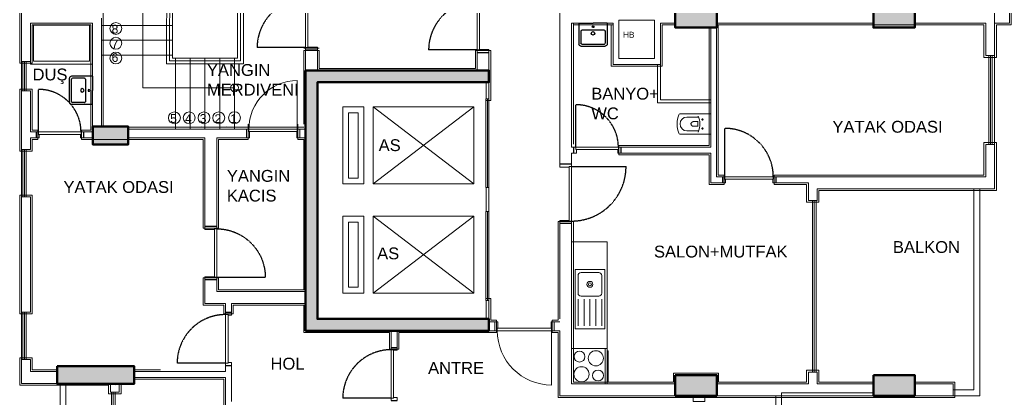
# Model space of a CAD drawing. Header units: millimetres. Extents: x 38129 to 72024, y -56282 to 16512.
# Drawn here: x 51181 to 52857, y -54876 to -54237 of the extents above; entities that cross this region are included whole.
import ezdxf

# ---------------------------------------------------------------- set-up
doc = ezdxf.new("R2010")
doc.units = ezdxf.units.MM
doc.linetypes.add('CENTER2', pattern=[1.125, 0.75, -0.125, 0.125, -0.125])
doc.linetypes.add('HIDDEN', pattern=[0.375, 0.25, -0.125])
for name, color, linetype, lineweight in [('COLUMN4', 3, 'Continuous', 50), ('DUVAR', 255, 'Continuous', 30), ('MİMARİ', 4, 'Continuous', 9), ('TARAMA', 252, 'Continuous', 0)]:
    doc.layers.add(name, color=color, linetype=linetype, lineweight=lineweight)
doc.layers.add('HIDDEN', color=1, linetype='HIDDEN')
doc.layers.add('tefriş', color=42, linetype='Continuous')
doc.styles.get("Standard").update_dxf_attribs({"font": 'arial.ttf'})

# ---------------------------------------------------------------- blocks, each defined once
blk = doc.blocks.new('*U9')
for p, q in [((4, 0), (0, 0)), ((86, 0), (90, 0))]:
    blk.add_line(p, q)
blk.add_lwpolyline([(4, 0), (86, 0), (86, -4), (4, -4)], close=True)
for points in [[(0, -10), (5, -10), (5, -4)], [(90, -10), (85, -10), (85, -4)]]:
    blk.add_lwpolyline(points)
at = {"layer": 'DUVAR'}
for p, q in [((0, 0), (0, -10)), ((90, 0), (90, -10))]:
    blk.add_line(p, q, dxfattribs=at)
at = {"layer": 'HIDDEN'}
blk.add_line((4, 0), (4, 82), dxfattribs=at)
blk.add_arc((4, 0), 82, 360, 90, dxfattribs=at)
blk = doc.blocks.new('*U11')
for p, q in [((4, 0), (0, 0)), ((76, 0), (80, 0))]:
    blk.add_line(p, q)
blk.add_lwpolyline([(4, 0), (76, 0), (76, -4), (4, -4)], close=True)
for points in [[(0, -10), (5, -10), (5, -4)], [(80, -10), (75, -10), (75, -4)]]:
    blk.add_lwpolyline(points)
at = {"layer": 'DUVAR'}
for p, q in [((0, 0), (0, -10)), ((80, 0), (80, -10))]:
    blk.add_line(p, q, dxfattribs=at)
at = {"layer": 'HIDDEN'}
blk.add_line((4, 0), (4, 72), dxfattribs=at)
blk.add_arc((4, 0), 72, 0, 90, dxfattribs=at)
blk = doc.blocks.new('*U12')
for p, q in [((4, 0), (0, 0)), ((86, 0), (90, 0))]:
    blk.add_line(p, q)
blk.add_lwpolyline([(4, 0), (86, 0), (86, -4), (4, -4)], close=True)
for points in [[(0, -20), (5, -20), (5, -4)], [(90, -20), (85, -20), (85, -4)]]:
    blk.add_lwpolyline(points)
at = {"layer": 'DUVAR'}
for p, q in [((0, 0), (0, -20)), ((90, 0), (90, -20))]:
    blk.add_line(p, q, dxfattribs=at)
at = {"layer": 'HIDDEN'}
blk.add_line((4, 0), (4, 82), dxfattribs=at)
blk.add_arc((4, 0), 82, 360, 90, dxfattribs=at)
blk = doc.blocks.new('*U15')
for p, q in [((4, 0), (0, 0)), ((86, 0), (90, 0))]:
    blk.add_line(p, q)
blk.add_lwpolyline([(4, 0), (86, 0), (86, -4), (4, -4)], close=True)
for points in [[(0, -20), (5, -20), (5, -4)], [(90, -20), (85, -20), (85, -4)]]:
    blk.add_lwpolyline(points)
at = {"layer": 'DUVAR'}
for p, q in [((0, 0), (0, -20)), ((90, 0), (90, -20))]:
    blk.add_line(p, q, dxfattribs=at)
at = {"layer": 'HIDDEN'}
blk.add_line((4, 0), (4, 82), dxfattribs=at)
blk.add_arc((4, 0), 82, 360, 90, dxfattribs=at)
blk = doc.blocks.new('A$C5F901649')
at = {"layer": 'tefriş'}
for p, q in [((0, 0), (0, 29.5)), ((3, 32.5), (37, 32.5)), ((3, 11.3), (3, 28.4)), ((4.1, 29.5), (35.9, 29.5)), ((37, 11.3), (37, 28.4)), ((40, 0), (40, 29.5)), ((35.9, 10.1), (4.1, 10.1)), ((0, 0), (20, 0)), ((40, 0), (20, 0))]:
    blk.add_line(p, q, dxfattribs=at)
for centre, radius, start, end in [((3, 29.5), 3, 90, 180), ((4.1, 28.4), 1.13, 90, 179.9238), ((35.9, 28.4), 1.13, 0.0762, 90), ((37, 29.5), 3, 0, 90), ((20, 14.5), 2.48, 90, 270), ((20, 14.5), 2.48, 270, 90), ((4.1, 11.3), 1.13, 179.9238, 270), ((20, 5.1), 1.31, 90, 270), ((20, 5.1), 1.31, 270, 90), ((35.9, 11.3), 1.13, 270, 0.0762)]:
    blk.add_arc(centre, radius, start, end, dxfattribs=at)
blk = doc.blocks.new('wertertw')
at = {"layer": 'TARAMA', "lineweight": -3}
h = blk.add_hatch(dxfattribs=at)
h.set_pattern_fill('ANSI33', color=256, scale=2.5, style=0)
h.set_pattern_definition([(45, (-86643.698, -32547.66), (-11.2253202, 11.2253202), []), (45, (-86632.472, -32547.66), (-11.2253202, 11.2253202), [7.9375, -3.96875])])
h.paths.add_polyline_path([(-616.2, 351.9), (-616.2, -88.1), (-306.2, -88.1), (-306.2, -68.1), (-596.2, -68.1), (-596.2, 331.9), (-306.2, 331.9), (-306.2, 351.9)])
h.paths.add_polyline_path([(38.8, -338.1), (78.8, -338.1), (78.8, -378.1), (38.8, -378.1)])
h.paths.add_polyline_path([(-471.2, -318.1), (-441.2, -318.1), (-441.2, -378.1), (-471.2, -378.1)])
h.paths.add_polyline_path([(-961.2, -318.1), (-931.2, -318.1), (-931.2, -378.1), (-961.2, -378.1)])
h.paths.add_polyline_path([(343.8, -163.1), (413.8, -163.1), (413.8, -198.1), (343.8, -198.1)])
h.paths.add_polyline_path([(8.8, -163.1), (78.8, -163.1), (78.8, -198.1), (8.8, -198.1)])
h.paths.add_polyline_path([(-1036.2, -148.1), (-906.2, -148.1), (-906.2, -178.1), (-1036.2, -178.1)])
h.paths.add_polyline_path([(-976.2, 256.9), (-916.2, 256.9), (-916.2, 226.9), (-976.2, 226.9)])
h.paths.add_polyline_path([(343.8, 459.4), (413.8, 459.4), (413.8, 424.4), (343.8, 424.4)])
h.paths.add_polyline_path([(8.8, 459.4), (78.8, 459.4), (78.8, 424.4), (8.8, 424.4)])
h.paths.add_polyline_path([(-616.2, 531.9), (-306.2, 531.9), (-306.2, 511.9), (-616.2, 511.9)])
h.paths.add_polyline_path([(-976.2, 656.9), (-916.2, 656.9), (-916.2, 626.9), (-976.2, 626.9)])
h.paths.add_polyline_path([(-616.2, 971.9), (-306.2, 971.9), (-306.2, 951.9), (-616.2, 951.9)])
h.paths.add_polyline_path([(343.8, 1081.9), (413.8, 1081.9), (413.8, 1046.9), (343.8, 1046.9)])
h.paths.add_polyline_path([(8.8, 1081.9), (78.8, 1081.9), (78.8, 1046.9), (8.8, 1046.9)])
h.paths.add_polyline_path([(-1036.2, 1061.9), (-906.2, 1061.9), (-906.2, 1031.9), (-1036.2, 1031.9)])
h.paths.add_polyline_path([(-931.2, 1286.9), (-901.2, 1286.9), (-901.2, 1226.9), (-931.2, 1226.9)])
h.paths.add_polyline_path([(68.8, 1332), (108.8, 1332), (108.8, 1292), (68.8, 1292)])
h.paths.add_polyline_path([(-511.2, 1332), (-481.2, 1332), (-481.2, 1252), (-511.2, 1252)])
at = {"layer": 'COLUMN4', "color": 3}
for points in [[(8.8, 459.4), (78.8, 459.4), (78.8, 424.4), (8.8, 424.4)], [(343.8, 459.4), (413.8, 459.4), (413.8, 424.4), (343.8, 424.4)], [(-616.2, 351.9), (-616.2, -88.1), (-306.2, -88.1), (-306.2, -68.1), (-596.2, -68.1), (-596.2, 331.9), (-306.2, 331.9), (-306.2, 351.9)], [(-976.2, 256.9), (-916.2, 256.9), (-916.2, 226.9), (-976.2, 226.9)], [(-1036.2, -148.1), (-906.2, -148.1), (-906.2, -178.1), (-1036.2, -178.1)], [(8.8, -163.1), (78.8, -163.1), (78.8, -198.1), (8.8, -198.1)], [(343.8, -163.1), (413.8, -163.1), (413.8, -198.1), (343.8, -198.1)]]:
    blk.add_lwpolyline(points, close=True, dxfattribs=at)
blk = doc.blocks.new('*U6')
for p, q in [((4, 0), (0, 0)), ((86, 0), (90, 0))]:
    blk.add_line(p, q)
blk.add_lwpolyline([(4, 0), (86, 0), (86, -4), (4, -4)], close=True)
for points in [[(0, -10), (5, -10), (5, -4)], [(90, -10), (85, -10), (85, -4)]]:
    blk.add_lwpolyline(points)
at = {"layer": 'DUVAR'}
for p, q in [((0, 0), (0, -10)), ((90, 0), (90, -10))]:
    blk.add_line(p, q, dxfattribs=at)
at = {"layer": 'HIDDEN'}
blk.add_line((4, 0), (4, 82), dxfattribs=at)
blk.add_arc((4, 0), 82, 360, 90, dxfattribs=at)
blk = doc.blocks.new('*U7')
for p, q in [((4, 0), (0, 0)), ((96, 0), (100, 0))]:
    blk.add_line(p, q)
blk.add_lwpolyline([(4, 0), (96, 0), (96, -4), (4, -4)], close=True)
for points in [[(0, -20), (5, -20), (5, -4)], [(100, -20), (95, -20), (95, -4)]]:
    blk.add_lwpolyline(points)
at = {"layer": 'DUVAR'}
for p, q in [((0, 0), (0, -20)), ((100, 0), (100, -20))]:
    blk.add_line(p, q, dxfattribs=at)
at = {"layer": 'HIDDEN'}
blk.add_line((4, 0), (4, 92), dxfattribs=at)
blk.add_arc((4, 0), 92, 360, 90, dxfattribs=at)
blk = doc.blocks.new('duravit-caro-asma-62')
for p, q in [((-458, 118), (-259, 118)), ((-387, 1), (-388, -3)), ((-386, 5), (-387, 1)), ((-385, 8), (-386, 5)), ((-384, 12), (-385, 8)), ((-382, 15), (-384, 12)), ((-380, 18), (-382, 15)), ((-378, 21), (-380, 18)), ((-376, 24), (-378, 21)), ((-374, 26), (-376, 24)), ((-371, 29), (-374, 26)), ((-368, 31), (-371, 29)), ((-365, 33), (-368, 31)), ((-362, 34), (-365, 33)), ((-359, 36), (-362, 34)), ((-355, 37), (-359, 36)), ((-351, 38), (-355, 37)), ((-347, 38), (-351, 38)), ((-343, 38), (-347, 38)), ((-344, 38), (-264, 38)), ((-271, 37), (-271, -42)), ((-458, -118), (-261, -118)), ((-388, -3), (-388, -7)), ((-388, -7), (-388, -7)), ((-388, -7), (-388, -11)), ((-388, -11), (-388, -15)), ((-388, -15), (-387, -11)), ((-387, -11), (-386, -14)), ((-386, -14), (-385, -10)), ((-385, -10), (-383, -13)), ((-383, -13), (-382, -17)), ((-382, -17), (-380, -20)), ((-380, -20), (-378, -23)), ((-378, -23), (-375, -26)), ((-375, -26), (-373, -29)), ((-373, -29), (-370, -31)), ((-370, -31), (-367, -33)), ((-367, -33), (-364, -35)), ((-364, -35), (-361, -37)), ((-361, -37), (-357, -38)), ((-357, -38), (-353, -39)), ((-353, -39), (-349, -40)), ((-349, -40), (-345, -41)), ((-345, -41), (-341, -41)), ((-264, -42), (-340, -42))]:
    blk.add_line(p, q)
at = {"color": 4, "linetype": 'CENTER2', "ltscale": 30}
for p, q in [((-209, 75), (-176, 75)), ((-193, 91), (-193, 57)), ((-209, -75), (-176, -75)), ((-193, -91), (-193, -57))]:
    blk.add_line(p, q, dxfattribs=at)
blk.add_lwpolyline([(-50, 165, 0.414214), (-55, 170), (-573, 170, 0.320013), (-592, 157, 0.178212), (-592, -157, 0.320013), (-573, -170), (-55, -170, 0.414214), (-50, -165)], format="xyb", close=True)
for centre in [(-193, 75), (-193, -75)]:
    blk.add_circle(centre, 10)
for centre, radius, start, end in [((-454, 0), 118, 91.839, 268.161), ((-598, -4), 360, 359.6639, 23.2064), ((-542, -4), 304, 334.6873, 359.5949)]:
    blk.add_arc(centre, radius, start, end)
blk = doc.blocks.new('OVEN_60-60')
for p, q in [((60, 0), (0, 0)), ((0, 0), (0, -60)), ((60, -60), (60, 0)), ((0, -56.7), (60, -56.7)), ((0, -60), (60, -60)), ((4, -60), (4, -62)), ((4, -62), (56, -62)), ((56, -62), (56, -60))]:
    blk.add_line(p, q)
for centre, radius in [((16.3, -16.7), 12.8), ((46.1, -13.3), 9.22), ((43.3, -41), 12.8), ((14.2, -44.6), 9.22)]:
    blk.add_circle(centre, radius)
blk = doc.blocks.new('SINK_100x50')
for p, q in [((95, -10), (50, -10)), ((95, -20), (50, -20)), ((95, -30), (50, -30)), ((95, -40), (50, -40))]:
    blk.add_line(p, q)
blk.add_lwpolyline([(100, -5), (100, -55), (0, -55), (0, -5)], close=True)
blk.add_lwpolyline([(5, -15), (5, -45, 0.414214), (10, -50), (40, -50, 0.414214), (45, -45), (45, -15, 0.414214), (40, -10), (10, -10, 0.414214)], format="xyb", close=True)
blk.add_lwpolyline([(95, -50), (50, -50)])
for radius in [5, 2.5]:
    blk.add_circle((25, -30), radius)

msp = doc.modelspace()

# ---------------------------------------------------------------- linework, layer by layer
at = {"layer": 'MİMARİ'}
for p, q in [((51321.5, -54417.2), (51321.5, -54050.9)), ((51388.7, -54351.6), (51388.7, -54111.5)), ((51180.5, -54154.3), (51180.5, -54310)), ((51183.5, -54157.3), (51183.5, -54307)), ((52093.5, -54179.8), (52093.5, -54480.9)), ((52856.6, -54219.2), (52856.6, -54245.2)), ((52253.5, -54237.2), (52193.5, -54237.2)), ((52193.5, -54302.2), (52193.5, -54237.2)), ((52253.5, -54302.2), (52253.5, -54237.2)), ((52853.6, -54242.2), (52853.6, -54222.2)), ((52853.6, -54222.2), (52853.6, -54242.2)), ((52853.6, -54222.2), (52853.6, -54242.2)), ((52853.6, -54242.2), (52853.6, -54222.2)), ((52853.6, -54222.2), (52853.6, -54242.2)), ((52853.6, -54242.2), (52853.6, -54222.2)), ((52853.6, -54242.2), (52853.6, -54222.2)), ((51198.5, -54242.2), (51303.5, -54242.2)), ((51198.5, -54309.8), (51198.5, -54242.2)), ((51198.5, -54242.2), (51303.5, -54242.2)), ((51201.5, -54310), (51201.5, -54245.2)), ((51201.5, -54245.2), (51300.5, -54245.2)), ((51300.5, -54245.2), (51300.5, -54423.3)), ((51318.5, -54246.3), (51438.5, -54246.3)), ((52113.5, -54262.2), (52113.5, -54242.2)), ((52113.5, -54242.2), (52113.5, -54262.2)), ((52183.5, -54242.2), (52113.5, -54242.2)), ((52113.5, -54242.2), (52113.5, -54322.2)), ((52113.5, -54248.9), (52113.5, -54452.2)), ((52116.5, -54242.2), (52116.5, -54447.1)), ((52180.5, -54245.2), (52116.5, -54245.2)), ((52180.5, -54312.2), (52180.5, -54245.2)), ((52180.5, -54245.2), (52183.5, -54245.2)), ((52183.5, -54312.2), (52183.5, -54242.2)), ((52288.7, -54242.2), (52263.5, -54242.2)), ((52263.5, -54312.2), (52263.5, -54242.2)), ((52288.7, -54245.2), (52266.5, -54245.2)), ((52266.5, -54315.2), (52266.5, -54245.2)), ((52346, -54313.8), (52346, -54249.7)), ((52349, -54249.7), (52349, -54314.8)), ((52349, -54249.7), (52349, -54452.2)), ((52349, -54249.7), (52349, -54342.2)), ((52358.5, -54242.2), (52358.5, -54310.8)), ((52810.6, -54245.2), (52358.5, -54245.2)), ((52623.7, -54242.2), (52358.7, -54242.2)), ((52530.5, -54245.2), (52361.5, -54245.2)), ((52361.5, -54245.2), (52361.5, -54313.8)), ((52603.6, -54242.2), (52363.5, -54242.2)), ((52533.5, -54242.2), (52363.5, -54242.2)), ((52533.5, -54242.2), (52363.5, -54242.2)), ((52693.6, -54242.2), (52813.6, -54242.2)), ((52693.6, -54242.2), (52813.6, -54242.2)), ((52810.6, -54300.2), (52810.6, -54245.2)), ((52813.6, -54297.2), (52813.6, -54242.2)), ((52828.6, -54297.2), (52828.6, -54242.2)), ((52828.6, -54242.2), (52853.6, -54242.2)), ((52828.6, -54242.2), (52853.6, -54242.2)), ((52856.6, -54245.2), (52831.6, -54245.2)), ((52831.6, -54245.2), (52831.6, -54300.2)), ((51318.5, -54271.3), (51438.5, -54271.3)), ((52263.5, -54272.2), (52263.5, -54272.2)), ((52263.5, -54272.2), (52263.5, -54272.2)), ((52263.5, -54272.2), (52263.5, -54272.2)), ((51660.7, -54284.7), (51686.7, -54284.7)), ((51660.7, -54288.7), (51686.7, -54288.7)), ((51660.7, -54288.7), (51660.7, -54413.3)), ((51686.7, -54288.7), (51686.7, -54319.2)), ((51950.7, -54319.2), (51950.7, -54288.7)), ((51950.7, -54288.7), (51976.7, -54288.7)), ((51976.7, -54288.7), (51976.7, -54373)), ((52346, -54449.2), (52346, -54279.5)), ((52358.5, -54282.5), (52358.5, -54502.2)), ((52361.5, -54279.5), (52361.5, -54499.2)), ((51318.5, -54296.3), (51438.5, -54296.3)), ((52253.5, -54302.2), (52193.5, -54302.2)), ((52831.6, -54300.2), (52810.6, -54300.2)), ((52813.6, -54297.2), (52828.6, -54297.2)), ((52818.6, -54297.2), (52818.6, -54447.2)), ((52821.6, -54297.2), (52821.6, -54447.2)), ((52824.6, -54297.2), (52824.6, -54447.2)), ((51180.5, -54310), (51201.5, -54310)), ((51198.5, -54307), (51183.5, -54307)), ((51185.5, -54307), (51185.5, -54357)), ((51188.5, -54307), (51188.5, -54357)), ((51191.5, -54307), (51191.5, -54357)), ((51686.7, -54319.2), (51950.7, -54319.2)), ((52180.5, -54315.2), (52180.5, -54312.2)), ((52266.5, -54315.2), (52180.5, -54315.2)), ((52263.5, -54312.2), (52183.5, -54312.2)), ((51543.5, -54351.6), (51388.7, -54351.6)), ((51649.7, -54421.3), (51649.7, -54339.3)), ((51968.7, -54370), (51968.7, -54342.2)), ((51973.7, -54342.2), (51973.7, -54370)), ((52349, -54342.2), (52349, -54372.2)), ((51183.5, -54456), (51183.5, -54357)), ((51198.5, -54357), (51183.5, -54357)), ((51198.5, -54426.3), (51198.5, -54357)), ((51968.7, -54370), (51973.7, -54370)), ((51198.5, -54386), (51198.5, -54386)), ((51778, -54383.8), (51948, -54514.2)), ((51778, -54514.2), (51948, -54383.8)), ((51976.7, -54373), (51968.6, -54373)), ((51660.7, -54418.3), (51363.7, -54418.3)), ((51663.7, -54421.3), (51364.4, -54421.3)), ((51488.5, -54416.3), (51488.5, -54416.3)), ((51488.5, -54416.3), (51488.5, -54416.3)), ((51530.2, -54416.3), (51530.2, -54416.3)), ((51530.2, -54416.3), (51530.2, -54416.3)), ((51567.7, -54421.3), (51563.7, -54421.3)), ((51563.7, -54421.3), (51563.7, -54436.3)), ((51566.7, -54439.3), (51566.7, -54413.3)), ((51566.7, -54439.3), (51566.7, -54418.3)), ((51663.7, -54421.3), (51649.7, -54421.3)), ((51649.7, -54421.3), (51653.7, -54421.3)), ((51650.7, -54439.3), (51650.7, -54413.3)), ((51653.7, -54421.3), (51653.7, -54436.3)), ((51198.5, -54426.3), (51212, -54426.3)), ((51198.5, -54436.3), (51208, -54436.3)), ((51284, -54426.3), (51303.5, -54426.3)), ((51300.5, -54423.3), (51285, -54423.3)), ((51285, -54423.3), (51285, -54439.3)), ((51285, -54439.3), (51490.5, -54439.3)), ((51288, -54436.3), (51303.5, -54436.3)), ((51363.5, -54436.3), (51493.5, -54436.3)), ((51490.5, -54439.3), (51490.5, -54589)), ((51493.5, -54586), (51493.5, -54436.3)), ((51513.5, -54436.3), (51513.5, -54586)), ((51513.5, -54436.3), (51568.7, -54436.3)), ((51516.5, -54589), (51516.5, -54439.3)), ((51516.5, -54439.3), (51566.7, -54439.3)), ((51648.7, -54436.3), (51663.7, -54436.3)), ((51648.7, -54436.3), (51663.7, -54436.3)), ((51660.7, -54439.3), (51650.7, -54439.3)), ((51660.7, -54693), (51660.7, -54439.3)), ((51198.5, -54456), (51183.5, -54456)), ((51185.5, -54456), (51185.5, -54536)), ((51188.5, -54456), (51188.5, -54536)), ((51191.5, -54456), (51191.5, -54536)), ((52113.5, -54445.2), (52113.5, -54452.2)), ((52119, -54452.2), (52113.5, -54452.2)), ((52193.5, -54465.2), (52193.5, -54449.2)), ((52193.5, -54449.2), (52250.5, -54449.2)), ((52349, -54452.2), (52196.5, -54452.2)), ((52253.5, -54452.2), (52196.5, -54452.2)), ((52196.5, -54462.2), (52196.5, -54452.2)), ((52203.5, -54449.2), (52346, -54449.2)), ((52810.6, -54499.2), (52810.6, -54444.2)), ((52810.6, -54444.2), (52831.6, -54444.2)), ((52813.6, -54502.2), (52813.6, -54447.2)), ((52813.6, -54447.2), (52828.6, -54447.2)), ((52828.6, -54522.2), (52828.6, -54447.2)), ((52831.6, -54444.2), (52831.6, -54525.2)), ((52119, -54462.2), (52113.5, -54462.2)), ((52113.5, -54462.2), (52113.5, -54480.9)), ((52346, -54465.2), (52193.5, -54465.2)), ((52349, -54462.2), (52196.5, -54462.2)), ((52346, -54465.2), (52346, -54515.2)), ((52349, -54462.2), (52349, -54512.2)), ((52113.5, -54480.9), (52093.5, -54480.9)), ((52093.5, -54485.9), (52093.5, -54480.9)), ((52113.5, -54480.9), (52113.5, -54480.9)), ((52113.5, -54484.9), (52113.5, -54480.9)), ((52371.1, -54502.2), (52358.5, -54502.2)), ((52371.1, -54499.2), (52361.5, -54499.2)), ((52371.1, -54499.2), (52371.1, -54515.2)), ((52810.6, -54499.2), (52456.1, -54499.2)), ((52456.1, -54499.2), (52456.1, -54515.2)), ((52813.6, -54502.2), (52456.1, -54502.2)), ((51968.7, -54561), (51968.7, -54520)), ((51968.7, -54520), (51973.7, -54520)), ((51973.7, -54520), (51973.7, -54561)), ((52371.1, -54515.2), (52346, -54515.2)), ((52349, -54512.2), (52371.1, -54512.2)), ((52456.1, -54512.2), (52513.7, -54512.2)), ((52510.7, -54515.2), (52456.1, -54515.2)), ((52510.7, -54545.2), (52510.7, -54515.2)), ((52513.7, -54512.2), (52513.7, -54542.2)), ((52828.6, -54522.2), (52528.7, -54522.2)), ((52528.7, -54522.2), (52528.7, -54542.2)), ((52785.6, -54522.2), (52536.2, -54522.2)), ((52793.5, -54522.2), (52793.5, -54862.2)), ((52803.5, -54522.2), (52803.5, -54872.2)), ((52803.5, -54522.2), (52803.5, -54872.2)), ((51183.5, -54731), (51183.5, -54536)), ((51198.5, -54536), (51183.5, -54536)), ((51198.5, -54731), (51198.5, -54536)), ((52831.6, -54525.2), (52531.7, -54525.2)), ((52531.7, -54525.2), (52531.7, -54545.2)), ((52531.7, -54545.2), (52510.7, -54545.2)), ((52513.7, -54542.2), (52528.7, -54542.2)), ((52520.7, -54542.2), (52520.7, -54832.2)), ((52523.7, -54542.2), (52523.7, -54832.2)), ((52526.7, -54542.2), (52526.7, -54832.2)), ((51778, -54568.5), (51948, -54698.9)), ((51778, -54698.9), (51948, -54568.5)), ((51968.7, -54561), (51973.7, -54561)), ((51490.5, -54589), (51516.5, -54589)), ((52116.5, -54577.9), (52090.5, -54577.9)), ((52090.5, -54577.9), (52090.5, -54744.2)), ((52116.5, -54577.9), (52090.5, -54577.9)), ((52090.5, -54577.9), (52090.5, -54739.2)), ((52093.5, -54575.9), (52093.5, -54616.4)), ((52113.5, -54576.9), (52113.5, -54612.2)), ((52116.5, -54609.2), (52116.5, -54577.9)), ((52116.5, -54609.2), (52116.5, -54577.9)), ((52113.5, -54852.2), (52113.5, -54602.8)), ((52116.5, -54849.2), (52116.5, -54605.8)), ((52093.5, -54616.4), (52093.5, -54742.2)), ((52173.5, -54612.2), (52113.5, -54612.2)), ((52173.5, -54792.2), (52173.5, -54612.2)), ((52116.5, -54849.2), (52116.5, -54625.2)), ((51513.5, -54651.8), (51513.5, -54696)), ((51490.5, -54719), (51490.5, -54673)), ((51490.5, -54673), (51516.5, -54673)), ((51493.5, -54716), (51493.5, -54671)), ((51516.5, -54673), (51516.5, -54693)), ((51663.7, -54696), (51513.5, -54696)), ((51516.5, -54693), (51660.7, -54693)), ((51525.5, -54719), (51490.5, -54719)), ((51528.5, -54716), (51493.5, -54716)), ((51525.5, -54734), (51525.5, -54719)), ((51528.5, -54731), (51528.5, -54716)), ((51663.7, -54716), (51538.5, -54716)), ((51538.5, -54716), (51538.5, -54731)), ((51660.7, -54719), (51541.5, -54719)), ((51541.5, -54719), (51541.5, -54734)), ((51660.7, -54765.2), (51660.7, -54719)), ((51968.6, -54708), (51976.7, -54708)), ((51968.7, -54742.2), (51968.7, -54711)), ((51968.7, -54711), (51973.7, -54711)), ((51973.7, -54711), (51973.7, -54747.2)), ((51976.7, -54708), (51976.7, -54744.2)), ((51198.5, -54731), (51183.5, -54731)), ((51185.5, -54731), (51185.5, -54811)), ((51188.5, -54731), (51188.5, -54811)), ((51191.5, -54731), (51191.5, -54811)), ((51541.5, -54734), (51525.5, -54734)), ((51538.5, -54731), (51528.5, -54731)), ((51538.5, -54731), (51538.5, -54736)), ((51538.5, -54736), (51538.5, -54731)), ((51538.5, -54736), (51538.5, -54731)), ((51973.7, -54747.2), (51988.7, -54747.2)), ((51976.7, -54744.2), (51986.7, -54744.2)), ((51983.7, -54762.2), (51983.7, -54747.2)), ((51986.7, -54744.2), (51986.7, -54765.2)), ((52078.7, -54747.2), (52093.5, -54747.2)), ((52090.5, -54744.2), (52080.7, -54744.2)), ((52080.7, -54744.2), (52080.7, -54765.2)), ((52083.7, -54762.2), (52083.7, -54747.2)), ((51805.5, -54765.2), (51660.7, -54765.2)), ((51805.5, -54793.4), (51805.5, -54765.2)), ((51808.5, -54790.4), (51808.5, -54762.2)), ((51818.5, -54790.4), (51818.5, -54762.2)), ((51986.7, -54765.2), (51821.5, -54765.2)), ((51821.5, -54765.2), (51821.5, -54793.4)), ((51973.7, -54762.2), (51987.7, -54762.2)), ((51987.7, -54762.2), (51983.7, -54762.2)), ((52079.7, -54762.2), (52093.5, -54762.2)), ((52079.7, -54762.2), (52083.7, -54762.2)), ((52079.7, -54762.2), (52079.7, -54854.2)), ((52080.7, -54765.2), (52090.5, -54765.2)), ((52090.5, -54765.2), (52090.5, -54875.2)), ((52090.5, -54765.2), (52090.5, -54875.2)), ((52093.5, -54872.2), (52093.5, -54762.2)), ((51808.5, -54790.4), (51818.5, -54790.4)), ((51201.5, -54808), (51180.5, -54808)), ((51180.5, -54808), (51180.5, -54854.3)), ((51201.5, -54828.6), (51201.5, -54808)), ((51821.5, -54793.4), (51805.5, -54793.4)), ((51183.5, -54851.3), (51183.5, -54811)), ((51198.5, -54811), (51183.5, -54811)), ((51198.5, -54811), (51198.5, -54831.3)), ((51528.5, -54821), (51538.5, -54821)), ((51528.5, -54831.3), (51528.5, -54821)), ((51538.5, -54881), (51538.5, -54821)), ((51538.5, -54821), (51538.5, -54882)), ((51198.5, -54831.3), (51243.7, -54831.3)), ((51243.7, -54828.6), (51201.5, -54828.6)), ((51373.7, -54831.3), (51423.5, -54831.3)), ((51373.7, -54841.3), (51528.5, -54841.3)), ((51423.5, -54831.3), (51528.5, -54831.3)), ((51528.5, -54892), (51528.5, -54841.3)), ((52513.7, -54832.2), (52528.7, -54832.2)), ((52513.7, -54852.2), (52513.7, -54832.2)), ((52528.7, -54852.2), (52528.7, -54832.2)), ((51180.5, -54854.3), (51315.5, -54854.3)), ((51243.5, -54851.3), (51183.5, -54851.3)), ((51248.5, -54851.3), (51248.5, -55052.5)), ((51258.5, -54851.3), (51258.5, -55042.5)), ((51315.5, -54854.3), (51315.5, -54854.3)), ((51315.5, -54854.3), (51330.7, -54854.3)), ((51318.5, -54851.3), (51318.5, -54851.3)), ((51330.7, -54854.3), (51330.7, -54869)), ((51333.7, -54866), (51333.7, -54852.2)), ((51338.5, -54851.3), (51338.5, -54851.3)), ((51341.5, -54854.3), (51341.5, -54854.3)), ((51348.7, -54866), (51348.7, -54852)), ((51351.7, -54869), (51351.7, -54852.2)), ((52113.5, -54852.2), (52173.5, -54852.2)), ((52113.5, -54852.2), (52288.7, -54852.2)), ((52285.7, -54849.2), (52116.5, -54849.2)), ((52285.7, -54849.2), (52116.5, -54849.2)), ((52358.5, -54852.2), (52513.7, -54852.2)), ((52513.8, -54852.2), (52513.8, -54852.2)), ((52528.7, -54852.2), (52623.7, -54852.2)), ((52528.7, -54852.2), (52618.7, -54852.2)), ((52693.7, -54852.2), (52758.4, -54852.2)), ((52758.4, -54852.2), (52758.4, -54872.2)), ((51330.7, -54869), (51351.7, -54869)), ((51348.6, -54866), (51333.6, -54866)), ((51335.7, -54985.5), (51335.5, -54866)), ((51338.7, -54985.5), (51338.5, -54866)), ((51341.7, -54985.5), (51341.5, -54866)), ((52090.5, -54875.2), (52128.6, -54875.2)), ((52090.5, -54875.2), (52318.7, -54875.2)), ((52093.5, -54872.2), (52288.7, -54872.2)), ((52358.5, -54872.2), (52523.8, -54872.2)), ((52458.5, -55192.2), (52458.5, -54872.2)), ((52468.5, -55202.2), (52468.5, -54872.2)), ((52513.8, -54872.2), (52623.7, -54872.2)), ((52693.7, -54872.2), (52758.4, -54872.2)), ((52758.4, -54862.2), (52793.5, -54862.2)), ((52758.4, -54872.2), (52803.5, -54872.2))]:
    msp.add_line(p, q, dxfattribs=at)
at = {"layer": 'MİMARİ', "lineweight": 15}
for p, q in [((51968.6, -54520), (51968.6, -54370)), ((51971.1, -54520), (51971.1, -54370)), ((51973.6, -54520), (51973.6, -54370)), ((51968.6, -54561), (51968.6, -54711)), ((51971.1, -54561), (51971.1, -54711)), ((51973.6, -54561), (51973.6, -54711))]:
    msp.add_line(p, q, dxfattribs=at)
at = {"layer": 'MİMARİ', "color": 3, "lineweight": 15}
for points in [[(51248.5, -55052.5), (51248.5, -54852.2), (51243.7, -54852.2), (51243.7, -54851.3), (51183.5, -54851.3), (51183.5, -53613)], [(52828.6, -53942.2), (52828.6, -54522.2), (52803.5, -54522.2), (52803.5, -54872.2), (52623.7, -54872.2), (52623.7, -54867.2), (52468.5, -54867.2), (52468.5, -55202.2)]]:
    msp.add_lwpolyline(points, dxfattribs=at)
at = {"layer": 'MİMARİ'}
for points in [[(51428.9, -54156.1), (51558.9, -54156.1), (51558.5, -54310.9), (51428.5, -54310.9)], [(51433.9, -54161.1), (51553.9, -54161.1), (51553.5, -54305.9), (51433.5, -54305.9)], [(51198.5, -54242.2), (51303.5, -54242.2), (51303.5, -54311.8), (51198.5, -54311.8)], [(51203.5, -54245.5), (51298.5, -54245.5), (51298.5, -54306.8), (51203.5, -54306.8)], [(51180.5, -54354), (51201.5, -54354), (51201.5, -54423.3), (51211, -54423.3), (51211, -54439.3), (51201.5, -54439.3), (51201.5, -54459), (51180.5, -54459)], [(51762.4, -54383.8), (51726.5, -54383.8), (51726.5, -54514.2), (51762.4, -54514.2)], [(51778, -54383.8), (51948, -54383.8), (51948, -54514.2), (51778, -54514.2)], [(51752.4, -54393.8), (51736.5, -54393.8), (51736.5, -54504.2), (51752.4, -54504.2)], [(51649.7, -54421.3), (51567.7, -54421.3), (51567.7, -54425.3), (51649.7, -54425.3)], [(51180.5, -54533), (51201.5, -54533), (51201.5, -54734), (51180.5, -54734)], [(51762.4, -54568.5), (51726.5, -54568.5), (51726.5, -54698.9), (51762.4, -54698.9)], [(51778, -54568.5), (51948, -54568.5), (51948, -54698.9), (51778, -54698.9)], [(51752.4, -54578.5), (51736.5, -54578.5), (51736.5, -54688.9), (51752.4, -54688.9)], [(52079.7, -54762.2), (51987.7, -54762.2), (51987.7, -54758.2), (52079.7, -54758.2)]]:
    msp.add_lwpolyline(points, close=True, dxfattribs=at)
for points in [[(51438.5, -54163.1), (51548.5, -54163.1), (51548.5, -54301.3), (51438.5, -54301.3), (51438.5, -54163.1)], [(51318.5, -54416.3), (51318.5, -54233.9)], [(51303.5, -54426.3), (51303.5, -54242.2)], [(51663.7, -54343.2), (51663.7, -54287.7)], [(51663.7, -54338.1), (51663.7, -54288.7)], [(51683.7, -54322.2), (51683.7, -54286.7)], [(51953.7, -54322.2), (51953.7, -54287.7)], [(51973.7, -54322.2), (51973.7, -54286.7)], [(51443.5, -54421.3), (51443.5, -54301.3)], [(51468.5, -54421.3), (51468.5, -54301.3)], [(51493.5, -54421.3), (51493.5, -54301.3)], [(51518.5, -54421.3), (51518.5, -54301.3)], [(51543.5, -54421.3), (51543.5, -54301.3)], [(52349, -54377.2), (52258.5, -54377.2), (52258.5, -54312.2)], [(52349, -54372.2), (52263.5, -54372.2), (52263.5, -54312.2)], [(51198.5, -54426.3), (51198.5, -54386)], [(51198.5, -54456), (51198.5, -54436.3)], [(51563.7, -54436.3), (51568.7, -54436.3), (51568.7, -54425.3)], [(51653.7, -54436.3), (51648.7, -54436.3), (51648.7, -54425.3)], [(51983.7, -54747.2), (51988.7, -54747.2), (51988.7, -54758.2)], [(52083.7, -54747.2), (52078.7, -54747.2), (52078.7, -54758.2)], [(51198.5, -54831.3), (51198.5, -54831.3)], [(51418.5, -54828.4), (51373.7, -54828.5)], [(52623.7, -54849.2), (52531.7, -54849.2), (52531.7, -54829.2), (52510.7, -54829.2), (52510.7, -54849.2), (52361.7, -54849.2), (52361.7, -54834.2), (52358.7, -54834.2), (52285.7, -54834.2), (52285.7, -54837.2), (52285.7, -54849.2)], [(51373.7, -54844.3), (51525.5, -54844.3), (51525.5, -54895), (51559.5, -54895)], [(52338.7, -54875.2), (52315.6, -54875.2), (52315.6, -54875.2), (52341.6, -54875.2), (52341.6, -54875.2), (52761.4, -54875.2), (52761.4, -54849.2), (52693.7, -54849.2)], [(52338.7, -54872.2), (52338.7, -54882.2), (52318.7, -54882.2), (52318.7, -54872.2)]]:
    msp.add_lwpolyline(points, dxfattribs=at)
for centre, radius in [((51342.9, -54251.3), 10), ((51342.9, -54276.3), 10), ((51342.9, -54301.3), 10), ((51543.5, -54351.6), 6.58), ((51441.9, -54402.4), 10), ((51466.9, -54402.4), 10), ((51491.9, -54402.4), 10), ((51516.9, -54402.4), 10), ((51543.5, -54402.2), 10)]:
    msp.add_circle(centre, radius, dxfattribs=at)
for centre, radius, start, end in [((51649.7, -54421.3), 82, 90, 180), ((52079.7, -54762.2), 92, 180, 270)]:
    msp.add_arc(centre, radius, start, end, dxfattribs=at)

# ---------------------------------------------------------------- block references
for name, p in [('wertertw', (52279.9, -54674.1)), ('*U11', (51208, -54426.3)), ('*U11', (52116.5, -54452.2)), ('*U6', (52368.5, -54502.2))]:
    msp.add_blockref(name, p, dxfattribs=at)
for name, p, rotation in [('*U12', (51663.7, -54287.7), 90), ('*U12', (51953.7, -54291.7), 90), ('*U7', (52113.5, -54480.9), 270.0000000000001), ('*U9', (51528.5, -54821), 90), ('*U9', (51808.5, -54880.4), 90), ('OVEN_60-60', (52113.5, -54852.2), 90.00000000000001)]:
    msp.add_blockref(name, p, dxfattribs=dict(at, rotation=rotation))
for name, p, xscale, yscale, zscale, rotation in [('A$C5F901649', (52125.7, -54242.2), -1.199999999953434, 1.199999999953434, 1.199999999953434, 180), ('A$C5F901649', (51303.5, -54380), 1.199999999953434, 1.199999999953434, 1.199999999953434, 90.00000000000001), ('duravit-caro-asma-62', (52354, -54412.8), -0.09999999997671694, 0.1000000000931323, 0.1, 180)]:
    msp.add_blockref(name, p, dxfattribs=dict(at, xscale=xscale, yscale=yscale, zscale=zscale, rotation=rotation))
at = {"layer": 'MİMARİ', "xscale": -1}
for name, p, rotation in [('*U15', (51513.5, -54676), 270), ('SINK_100x50', (52114.4, -54658.9), 90)]:
    msp.add_blockref(name, p, dxfattribs=dict(at, rotation=rotation))

# ---------------------------------------------------------------- texts
at = {"layer": 'MİMARİ'}
for s, insert, char_height, width, attachment_point in [('8', (51347.1, -54260), 14.7, 26.493, 9), ('7', (51347.1, -54285), 14.7, 26.493, 9), ('HB', (52200.3, -54266.9), 10, 125.172, 7), ('6', (51347.1, -54308.1), 14.7, 26.493, 9), ('5', (51446.1, -54411.1), 14.7, 26.493, 9), ('4', (51471.1, -54411.1), 14.7, 26.493, 9), ('3', (51496.1, -54411.1), 14.7, 26.493, 9), ('2', (51521.1, -54411.1), 14.7, 26.493, 9), ('1', (51547.8, -54410.9), 14.7, 26.493, 9)]:
    msp.add_mtext(s, dxfattribs=dict(at, insert=insert, char_height=char_height, width=width, attachment_point=attachment_point))
at = {"layer": 'MİMARİ', "char_height": 20}
for s, width, insert, attachment_point in [('DUŞ', 250.343, (51202.1, -54319.1), 1), ('YANGIN MERDIVENI', 250.343, (51496.9, -54311.5), 1), ('BANYO+\\PWC', 250.343, (52146.7, -54405.2), 7), ('YATAK ODASI', 250.343, (52554.4, -54407.5), 1), ('AS', 250.343, (51787.2, -54438.6), 1), ('YANGIN \\PKACIS', 250.343, (51530.6, -54490.5), 1), ('YATAK ODASI', 250.343, (51254.3, -54509.3), 1), ('AS', 250.343, (51784.7, -54621.6), 1), ('SALON+MUTFAK', 77.279, (52252.7, -54618.5), 1), ('BALKON', 275.107, (52656.7, -54610.8), 1), ('HOL', 250.343, (51604.4, -54807.9), 1), ('ANTRE', 250.343, (51870.8, -54815.2), 1)]:
    msp.add_mtext_dynamic_manual_height_columns(s, width=width, gutter_width=12.5, heights=[0], dxfattribs=dict(at, insert=insert, attachment_point=attachment_point))

doc.saveas('drawing.dxf')
